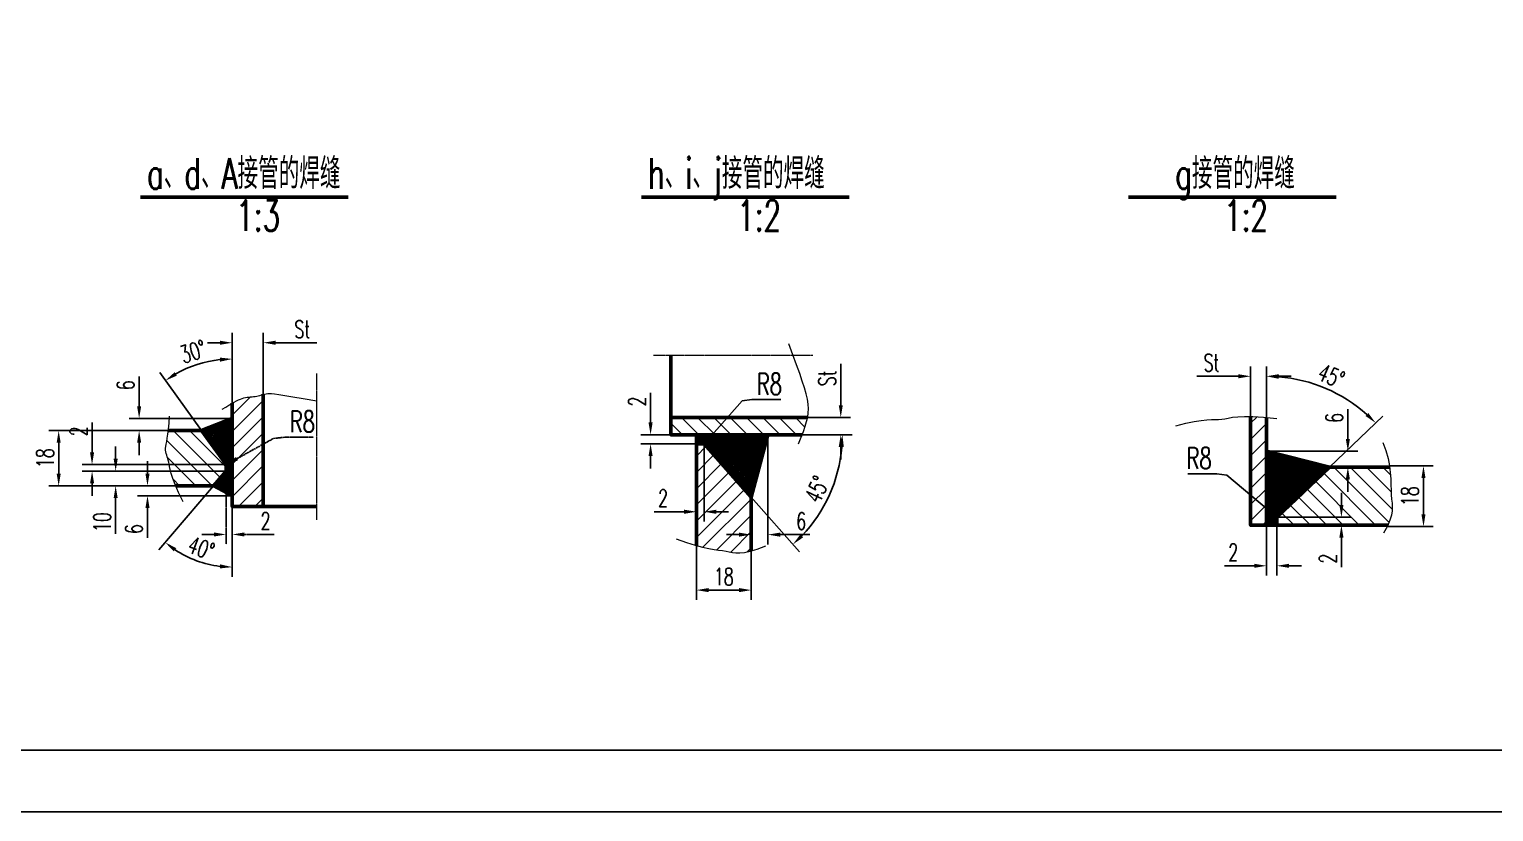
# Model space of a CAD drawing. Header units: millimetres. Extents: x 25714 to 46739, y -2 to 14848.
# Drawn here: x 28722 to 34681, y -2 to 3183 of the extents above; entities that cross this region are included whole.
import ezdxf

# ---------------------------------------------------------------- set-up
doc = ezdxf.new("R2010")
doc.units = ezdxf.units.MM
doc.header["$LTSCALE"] = 5
doc.linetypes.add('CENTER', pattern=[2, 1.25, -0.25, 0.25, -0.25])
doc.layers.add('border', color=7, linetype='Continuous')
for name, color, linetype, lineweight in [('中心线', 4, 'CENTER', 18), ('实线', 7, 'Continuous', 53), ('文字', 3, 'Continuous', 30), ('细线', 1, 'Continuous', 18)]:
    doc.layers.add(name, color=color, linetype=linetype, lineweight=lineweight)
doc.styles.get("Standard").update_dxf_attribs({"font": 'txt.shx', "width": 0.67, "bigfont": 'hztxt.shx'})
doc.dimstyles.get("Standard").update_dxf_attribs({"dimtxt": 0.18, "dimasz": 0.18, "dimexe": 0.18, "dimexo": 0.0625, "dimgap": 0.09, "dimtad": 0, "dimtih": 1, "dimtoh": 1, "dimdec": 4, "dimzin": 0, "dimdsep": 46, "dimtxsty": 'Standard', "dimcen": 0.09, "dimadec": 0, "dimazin": 0, "dimtfac": 1, "dimtdec": 4, "dimtofl": 0, "dimtmove": 0, "dimatfit": 3, "dimfxl": 0, "dimtolj": 1, "dimtzin": 0, "dimarcsym": 0})
pattern_1 = [(135, (25816.55, -15245.38), (-33.14563, -33.14563), [])]
pattern_2 = [(45, (25816.55, -15245.38), (-33.14563, 33.14563), [])]
pattern_3 = [(45, (25816.5523, -15245.3785), (-3.314563, 3.314563), []), (135, (25816.5523, -15245.3785), (-3.314563, -3.314563), [])]

# ---------------------------------------------------------------- blocks, each defined once
blk = doc.blocks.new('*D84')
at = {"layer": 'DEFPOINTS', "color": 0}
for p in [(34256.9, 1405.9), (34395.2, 1405.9), (34250.9, 1157.9)]:
    blk.add_point(p, dxfattribs=at)
at = {"layer": '实线', "color": 1, "lineweight": -2}
for p, q in [((34256.9, 1405.9), (34435.2, 1405.9)), ((34395.2, 1207.9), (34395.2, 1355.9)), ((34250.9, 1157.9), (34435.2, 1157.9))]:
    blk.add_line(p, q, dxfattribs=at)
at = {"layer": '实线', "color": 1}
for points in [[(34386.9, 1355.9), (34403.5, 1355.9), (34395.2, 1405.9)], [(34386.9, 1207.9), (34403.5, 1207.9), (34395.2, 1157.9)]]:
    blk.add_solid(points, dxfattribs=at)
at = {"layer": '实线', "color": 3, "insert": (34340.2, 1281.9), "char_height": 70, "attachment_point": 5, "rotation": 90}
blk.add_mtext('\\A1;18', dxfattribs=at)
blk = doc.blocks.new('*D85')
at = {"layer": 'DEFPOINTS', "color": 0}
for p in [(33756.5, 1163.7), (33798.6, 1163.7), (33756.5, 998.5)]:
    blk.add_point(p, dxfattribs=at)
at = {"layer": '实线', "color": 1, "lineweight": -2}
for p, q in [((33756.5, 1163.7), (33756.5, 958.5)), ((33798.6, 1163.7), (33798.6, 958.5)), ((33706.5, 998.5), (33585.2, 998.5)), ((33848.6, 998.5), (33898.6, 998.5))]:
    blk.add_line(p, q, dxfattribs=at)
at = {"layer": '实线', "color": 1}
for points in [[(33706.5, 1006.8), (33706.5, 990.2), (33756.5, 998.5)], [(33848.6, 1006.8), (33848.6, 990.2), (33798.6, 998.5)]]:
    blk.add_solid(points, dxfattribs=at)
at = {"layer": '实线', "color": 3, "insert": (33620.9, 1053.5), "char_height": 70, "attachment_point": 5}
blk.add_mtext('\\A1;2', dxfattribs=at)
blk = doc.blocks.new('*D86')
at = {"layer": 'DEFPOINTS', "color": 0}
for p in [(33798.6, 1196.1), (33798.6, 1163.7), (34061.2, 1163.7)]:
    blk.add_point(p, dxfattribs=at)
at = {"layer": '实线', "color": 1, "lineweight": -2}
for p, q in [((34061.2, 1246.1), (34061.2, 1296.1)), ((33798.6, 1196.1), (34101.2, 1196.1)), ((33798.6, 1163.7), (34101.2, 1163.7)), ((34061.2, 1113.7), (34061.2, 992.5))]:
    blk.add_line(p, q, dxfattribs=at)
at = {"layer": '实线', "color": 1}
for points in [[(34052.9, 1246.1), (34069.6, 1246.1), (34061.2, 1196.1)], [(34052.9, 1113.7), (34069.6, 1113.7), (34061.2, 1163.7)]]:
    blk.add_solid(points, dxfattribs=at)
at = {"layer": '实线', "color": 3, "insert": (34006.2, 1028.1), "char_height": 70, "attachment_point": 5, "rotation": 90}
blk.add_mtext('\\A1;2', dxfattribs=at)
blk = doc.blocks.new('*D87')
at = {"layer": 'DEFPOINTS', "color": 0}
for p in [(33756.5, 1465), (34087.5, 1465), (34045, 1400.2)]:
    blk.add_point(p, dxfattribs=at)
at = {"layer": '实线', "color": 1, "lineweight": -2}
for p, q in [((34087.5, 1515), (34087.5, 1636.3)), ((33756.5, 1465), (34127.5, 1465)), ((34045, 1400.2), (34127.5, 1400.2)), ((34087.5, 1350.2), (34087.5, 1300.2))]:
    blk.add_line(p, q, dxfattribs=at)
at = {"layer": '实线', "color": 1}
for points in [[(34079.2, 1515), (34095.8, 1515), (34087.5, 1465)], [(34079.2, 1350.2), (34095.8, 1350.2), (34087.5, 1400.2)]]:
    blk.add_solid(points, dxfattribs=at)
at = {"layer": '实线', "color": 3, "insert": (34032.5, 1600.6), "char_height": 70, "attachment_point": 5, "rotation": 90}
blk.add_mtext('\\A1;6', dxfattribs=at)
blk = doc.blocks.new('*D88')
at = {"layer": 'DEFPOINTS', "color": 0}
for p in [(33691.6, 1770.1), (33691.6, 1602.2), (33756.5, 1602.2)]:
    blk.add_point(p, dxfattribs=at)
at = {"layer": '实线', "color": 1, "lineweight": -2}
for p, q in [((33691.6, 1602.2), (33691.6, 1810.1)), ((33756.5, 1602.2), (33756.5, 1810.1)), ((33641.6, 1770.1), (33473.5, 1770.1)), ((33806.5, 1770.1), (33856.5, 1770.1))]:
    blk.add_line(p, q, dxfattribs=at)
at = {"layer": '实线', "color": 1}
for points in [[(33641.6, 1778.4), (33641.6, 1761.7), (33691.6, 1770.1)], [(33806.5, 1778.4), (33806.5, 1761.7), (33756.5, 1770.1)]]:
    blk.add_solid(points, dxfattribs=at)
at = {"layer": '实线', "color": 3, "insert": (33532.6, 1825.1), "char_height": 70, "attachment_point": 5}
blk.add_mtext('\\A1;St', dxfattribs=at)
blk = doc.blocks.new('*D89')
at = {"layer": 'DEFPOINTS', "color": 0}
for p in [(34071.9, 1682.9), (33756.5, 1602.2), (34012.6, 1400.2), (33798.6, 1196.1), (33756.5, 1163.7)]:
    blk.add_point(p, dxfattribs=at)
at = {"layer": '实线', "color": 1, "lineweight": -2}
for p, q in [((33756.5, 1602.2), (33756.5, 1810.1)), ((34012.6, 1400.2), (34229.9, 1607.4))]:
    blk.add_line(p, q, dxfattribs=at)
blk.add_arc((33756.5, 1155.9), 614.1, 48.3099, 85.33404, dxfattribs=at)
at = {"layer": '实线', "color": 1}
for points in [[(33806.1, 1759.7), (33806.8, 1776.4), (33756.5, 1770.1)], [(34170.7, 1620.5), (34159.2, 1608.5), (34200.9, 1579.8)]]:
    blk.add_solid(points, dxfattribs=at)
at = {"layer": '实线', "color": 3, "insert": (34019.9, 1771.1), "char_height": 70, "attachment_point": 5, "rotation": 336.82197}
blk.add_mtext('\\A1;45%%D', dxfattribs=at)
blk = doc.blocks.new('*D90')
at = {"layer": 'DEFPOINTS', "color": 0}
for p in [(31727.3, 1531.9), (31659.5, 1277.8), (31727.3, 1125.4)]:
    blk.add_point(p, dxfattribs=at)
at = {"layer": '细线', "color": 1, "lineweight": -2}
for p, q in [((31727.3, 1531.9), (31727.3, 1085.4)), ((31659.5, 1277.8), (31659.5, 1085.4)), ((31609.5, 1125.4), (31559.5, 1125.4)), ((31777.3, 1125.4), (31898.6, 1125.4))]:
    blk.add_line(p, q, dxfattribs=at)
at = {"layer": '细线', "color": 1}
for points in [[(31609.5, 1133.8), (31609.5, 1117.1), (31659.5, 1125.4)], [(31777.3, 1133.8), (31777.3, 1117.1), (31727.3, 1125.4)]]:
    blk.add_solid(points, dxfattribs=at)
at = {"layer": '细线', "color": 3, "insert": (31862.9, 1180.4), "char_height": 70, "attachment_point": 5}
blk.add_mtext('\\A1;6', dxfattribs=at)
blk = doc.blocks.new('*D91')
at = {"layer": 'DEFPOINTS', "color": 0}
for p in [(31436.3, 1081.1), (31659.5, 1059.3), (31659.5, 899.6)]:
    blk.add_point(p, dxfattribs=at)
at = {"layer": '细线', "color": 1, "lineweight": -2}
for p, q in [((31436.3, 1081.1), (31436.3, 859.6)), ((31659.5, 1059.3), (31659.5, 859.6)), ((31486.3, 899.6), (31609.5, 899.6))]:
    blk.add_line(p, q, dxfattribs=at)
at = {"layer": '细线', "color": 1}
for points in [[(31486.3, 908), (31486.3, 891.3), (31436.3, 899.6)], [(31609.5, 908), (31609.5, 891.3), (31659.5, 899.6)]]:
    blk.add_solid(points, dxfattribs=at)
at = {"layer": '细线', "color": 3, "insert": (31547.9, 954.6), "char_height": 70, "attachment_point": 5}
blk.add_mtext('\\A1;18', dxfattribs=at)
blk = doc.blocks.new('*D92')
at = {"layer": 'DEFPOINTS', "color": 0}
for p in [(31467.4, 1495.2), (31436.3, 1218.6), (31436.3, 1218.6)]:
    blk.add_point(p, dxfattribs=at)
at = {"layer": '细线', "color": 1, "lineweight": -2}
for p, q in [((31467.4, 1495.2), (31467.4, 1178.6)), ((31436.3, 1218.6), (31436.3, 1258.6)), ((31386.3, 1218.6), (31265.1, 1218.6)), ((31517.4, 1218.6), (31567.4, 1218.6))]:
    blk.add_line(p, q, dxfattribs=at)
at = {"layer": '细线', "color": 1}
for points in [[(31386.3, 1226.9), (31386.3, 1210.2), (31436.3, 1218.6)], [(31517.4, 1226.9), (31517.4, 1210.2), (31467.4, 1218.6)]]:
    blk.add_solid(points, dxfattribs=at)
at = {"layer": '细线', "color": 3, "insert": (31300.7, 1273.6), "char_height": 70, "attachment_point": 5}
blk.add_mtext('\\A1;2', dxfattribs=at)
blk = doc.blocks.new('*D93')
at = {"layer": 'DEFPOINTS', "color": 0}
for p in [(31249.9, 1531.9), (31331.8, 1531.9), (31436.3, 1495.2)]:
    blk.add_point(p, dxfattribs=at)
at = {"layer": '细线', "color": 1, "lineweight": -2}
for p, q in [((31249.9, 1581.9), (31249.9, 1703.1)), ((31331.8, 1531.9), (31209.9, 1531.9)), ((31436.3, 1495.2), (31209.9, 1495.2)), ((31249.9, 1445.2), (31249.9, 1395.2))]:
    blk.add_line(p, q, dxfattribs=at)
at = {"layer": '细线', "color": 1}
for points in [[(31241.6, 1581.9), (31258.2, 1581.9), (31249.9, 1531.9)], [(31241.6, 1445.2), (31258.2, 1445.2), (31249.9, 1495.2)]]:
    blk.add_solid(points, dxfattribs=at)
at = {"layer": '细线', "color": 3, "insert": (31194.9, 1667.5), "char_height": 70, "attachment_point": 5, "rotation": 90}
blk.add_mtext('\\A1;2', dxfattribs=at)
blk = doc.blocks.new('*D94')
at = {"layer": 'DEFPOINTS', "color": 0}
for p in [(31823.3, 1602.4), (32023.9, 1602.4), (31823.3, 1531.9)]:
    blk.add_point(p, dxfattribs=at)
at = {"layer": '细线', "color": 1, "lineweight": -2}
for p, q in [((32023.9, 1652.4), (32023.9, 1820.6)), ((31823.3, 1602.4), (32063.9, 1602.4)), ((31823.3, 1531.9), (32063.9, 1531.9)), ((32023.9, 1481.9), (32023.9, 1431.9))]:
    blk.add_line(p, q, dxfattribs=at)
at = {"layer": '细线', "color": 1}
for points in [[(32015.6, 1652.4), (32032.2, 1652.4), (32023.9, 1602.4)], [(32015.6, 1481.9), (32032.2, 1481.9), (32023.9, 1531.9)]]:
    blk.add_solid(points, dxfattribs=at)
at = {"layer": '细线', "color": 3, "insert": (31968.9, 1761.5), "char_height": 70, "attachment_point": 5, "rotation": 90}
blk.add_mtext('\\A1;St', dxfattribs=at)
blk = doc.blocks.new('*D95')
at = {"layer": 'DEFPOINTS', "color": 0}
for p in [(31331.8, 1531.9), (31467.4, 1495.2), (31866.3, 1531.9), (31659.5, 1277.8), (31937.9, 1213.3)]:
    blk.add_point(p, dxfattribs=at)
at = {"layer": '细线', "color": 1, "lineweight": -2}
for p, q in [((31866.3, 1531.9), (32070.3, 1531.9)), ((31659.5, 1277.8), (31855.7, 1055.9))]:
    blk.add_line(p, q, dxfattribs=at)
blk.add_arc((31435, 1531.9), 595.3, 316.28578, 355.18618, dxfattribs=at)
at = {"layer": '细线', "color": 1}
for points in [[(32019.8, 1482.3), (32036.5, 1481.6), (32030.3, 1531.9)], [(31871, 1114.5), (31859.5, 1126.5), (31829.2, 1085.8)]]:
    blk.add_solid(points, dxfattribs=at)
at = {"layer": '细线', "color": 3, "insert": (31927.5, 1309.8), "char_height": 70, "attachment_point": 5, "rotation": 65.73598}
blk.add_mtext('\\A1;45%%D', dxfattribs=at)
blk = doc.blocks.new('*D96')
at = {"layer": 'DEFPOINTS', "color": 0}
for p in [(29673.9, 1906.6), (29673.9, 1654.9), (29547.4, 1598)]:
    blk.add_point(p, dxfattribs=at)
at = {"layer": '实线', "color": 1, "lineweight": -2}
for p, q in [((29547.4, 1598), (29547.4, 1946.6)), ((29673.9, 1654.9), (29673.9, 1946.6)), ((29497.4, 1906.6), (29447.4, 1906.6)), ((29723.9, 1906.6), (29892.1, 1906.6))]:
    blk.add_line(p, q, dxfattribs=at)
at = {"layer": '实线', "color": 1}
for points in [[(29497.4, 1914.9), (29497.4, 1898.2), (29547.4, 1906.6)], [(29723.9, 1914.9), (29723.9, 1898.2), (29673.9, 1906.6)]]:
    blk.add_solid(points, dxfattribs=at)
at = {"layer": '实线', "color": 3, "insert": (29833, 1961.6), "char_height": 70, "attachment_point": 5}
blk.add_mtext('\\A1;St', dxfattribs=at)
blk = doc.blocks.new('*D97')
at = {"layer": 'DEFPOINTS', "color": 0}
for p in [(29522.7, 1384), (29547.4, 1239.6), (29547.4, 1126.2)]:
    blk.add_point(p, dxfattribs=at)
at = {"layer": '中心线', "color": 1, "lineweight": -2}
for p, q in [((29522.7, 1384), (29522.7, 1086.2)), ((29547.4, 1239.6), (29547.4, 1086.2)), ((29472.7, 1126.2), (29422.7, 1126.2)), ((29597.4, 1126.2), (29718.7, 1126.2))]:
    blk.add_line(p, q, dxfattribs=at)
at = {"layer": '中心线', "color": 1}
for points in [[(29472.7, 1134.5), (29472.7, 1117.8), (29522.7, 1126.2)], [(29597.4, 1134.5), (29597.4, 1117.8), (29547.4, 1126.2)]]:
    blk.add_solid(points, dxfattribs=at)
at = {"layer": '中心线', "color": 3, "insert": (29683.1, 1181.2), "char_height": 70, "attachment_point": 5}
blk.add_mtext('\\A1;2', dxfattribs=at)
blk = doc.blocks.new('*D98')
at = {"layer": 'DEFPOINTS', "color": 0}
for p in [(29168.6, 1598), (29547.4, 1598), (29422.5, 1549.2)]:
    blk.add_point(p, dxfattribs=at)
at = {"layer": '实线', "color": 1, "lineweight": -2}
for p, q in [((29168.6, 1648), (29168.6, 1769.2)), ((29547.4, 1598), (29128.6, 1598)), ((29422.5, 1549.2), (29128.6, 1549.2)), ((29168.6, 1499.2), (29168.6, 1449.2))]:
    blk.add_line(p, q, dxfattribs=at)
at = {"layer": '实线', "color": 1}
for points in [[(29160.3, 1648), (29177, 1648), (29168.6, 1598)], [(29160.3, 1499.2), (29177, 1499.2), (29168.6, 1549.2)]]:
    blk.add_solid(points, dxfattribs=at)
at = {"layer": '实线', "color": 3, "insert": (29113.6, 1733.6), "char_height": 70, "attachment_point": 5, "rotation": 90}
blk.add_mtext('\\A1;6', dxfattribs=at)
blk = doc.blocks.new('*D99')
at = {"layer": 'DEFPOINTS', "color": 0}
for p in [(29471.4, 1323.9), (29202.6, 1283.9), (29547.4, 1283.9)]:
    blk.add_point(p, dxfattribs=at)
at = {"layer": '实线', "color": 1, "lineweight": -2}
for p, q in [((29202.6, 1373.9), (29202.6, 1423.9)), ((29471.4, 1323.9), (29162.6, 1323.9)), ((29547.4, 1283.9), (29162.6, 1283.9)), ((29202.6, 1233.9), (29202.6, 1112.6))]:
    blk.add_line(p, q, dxfattribs=at)
at = {"layer": '实线', "color": 1}
for points in [[(29194.3, 1373.9), (29211, 1373.9), (29202.6, 1323.9)], [(29194.3, 1233.9), (29211, 1233.9), (29202.6, 1283.9)]]:
    blk.add_solid(points, dxfattribs=at)
at = {"layer": '实线', "color": 3, "insert": (29147.6, 1148.2), "char_height": 70, "attachment_point": 5, "rotation": 90}
blk.add_mtext('\\A1;6', dxfattribs=at)
blk = doc.blocks.new('*D100')
at = {"layer": 'DEFPOINTS', "color": 0}
for p in [(29085.2, 1384), (29073.1, 1323.9), (29073.1, 1323.9)]:
    blk.add_point(p, dxfattribs=at)
at = {"layer": '实线', "color": 1, "lineweight": -2}
for p, q in [((29073.1, 1434), (29073.1, 1484)), ((29085.2, 1384), (29033.1, 1384)), ((29073.1, 1323.9), (29033.1, 1323.9)), ((29073.1, 1273.9), (29073.1, 1129.2))]:
    blk.add_line(p, q, dxfattribs=at)
at = {"layer": '实线', "color": 1}
for points in [[(29064.8, 1434), (29081.5, 1434), (29073.1, 1384)], [(29064.8, 1273.9), (29081.5, 1273.9), (29073.1, 1323.9)]]:
    blk.add_solid(points, dxfattribs=at)
at = {"layer": '实线', "color": 3, "insert": (29018.1, 1176.5), "char_height": 70, "attachment_point": 5, "rotation": 90}
blk.add_mtext('\\A1;10', dxfattribs=at)
blk = doc.blocks.new('*D101')
at = {"layer": 'DEFPOINTS', "color": 0}
for p in [(28977.1, 1410.3), (29522.7, 1410.3), (29522.7, 1384)]:
    blk.add_point(p, dxfattribs=at)
at = {"layer": '实线', "color": 1, "lineweight": -2}
for p, q in [((28977.1, 1460.3), (28977.1, 1581.5)), ((29522.7, 1410.3), (28937.1, 1410.3)), ((29522.7, 1384), (28937.1, 1384)), ((28977.1, 1334), (28977.1, 1284))]:
    blk.add_line(p, q, dxfattribs=at)
at = {"layer": '实线', "color": 1}
for points in [[(28968.8, 1460.3), (28985.4, 1460.3), (28977.1, 1410.3)], [(28968.8, 1334), (28985.4, 1334), (28977.1, 1384)]]:
    blk.add_solid(points, dxfattribs=at)
at = {"layer": '实线', "color": 3, "insert": (28922.1, 1545.9), "char_height": 70, "attachment_point": 5, "rotation": 90}
blk.add_mtext('\\A1;2', dxfattribs=at)
blk = doc.blocks.new('*D102')
at = {"layer": 'DEFPOINTS', "color": 0}
for p in [(29355.1, 1549.2), (28841.2, 1323.9), (29355.1, 1323.9)]:
    blk.add_point(p, dxfattribs=at)
at = {"layer": '实线', "color": 1, "lineweight": -2}
for p, q in [((29355.1, 1549.2), (28801.2, 1549.2)), ((28841.2, 1499.2), (28841.2, 1373.9)), ((29355.1, 1323.9), (28801.2, 1323.9))]:
    blk.add_line(p, q, dxfattribs=at)
at = {"layer": '实线', "color": 1}
for points in [[(28832.9, 1499.2), (28849.5, 1499.2), (28841.2, 1549.2)], [(28832.9, 1373.9), (28849.5, 1373.9), (28841.2, 1323.9)]]:
    blk.add_solid(points, dxfattribs=at)
at = {"layer": '实线', "color": 3, "insert": (28786.2, 1436.5), "char_height": 70, "attachment_point": 5, "rotation": 90}
blk.add_mtext('\\A1;18', dxfattribs=at)
blk = doc.blocks.new('*D103')
at = {"layer": 'DEFPOINTS', "color": 0}
for p in [(29451.4, 1830.4), (29547.4, 1660.2), (29422.5, 1549.2), (29522.7, 1410.3), (29547.4, 1239.6)]:
    blk.add_point(p, dxfattribs=at)
at = {"layer": '实线', "color": 1, "lineweight": -2}
for p, q in [((29547.4, 1660.2), (29547.4, 1880.4)), ((29422.5, 1549.2), (29252.3, 1785.1))]:
    blk.add_line(p, q, dxfattribs=at)
blk.add_arc((29547.4, 1376), 464.4, 96.17128, 119.63243, dxfattribs=at)
at = {"layer": '实线', "color": 1}
for points in [[(29497.1, 1846.1), (29498, 1829.4), (29547.4, 1840.4)], [(29322.3, 1772.7), (29313.3, 1786.7), (29275.7, 1752.7)]]:
    blk.add_solid(points, dxfattribs=at)
at = {"layer": '实线', "color": 3, "insert": (29387.8, 1870.3), "char_height": 70, "attachment_point": 5, "rotation": 17.90186}
blk.add_mtext('\\A1;30%%D', dxfattribs=at)
blk = doc.blocks.new('*D104')
at = {"layer": 'DEFPOINTS', "color": 0}
for p in [(29547.4, 1660.2), (29522.7, 1384), (29471.4, 1323.9), (29547.4, 1239.6), (29356.8, 1039)]:
    blk.add_point(p, dxfattribs=at)
at = {"layer": '实线', "color": 1, "lineweight": -2}
for p, q in [((29471.4, 1323.9), (29248.8, 1063.5)), ((29547.4, 1239.6), (29547.4, 953.2))]:
    blk.add_line(p, q, dxfattribs=at)
blk.add_arc((29547.4, 1412.9), 419.6, 236.30429, 263.1693, dxfattribs=at)
at = {"layer": '实线', "color": 1}
for points in [[(29309.6, 1057.1), (29319.6, 1070.4), (29274.7, 1093.9)], [(29498, 1004.5), (29497, 987.9), (29547.4, 993.2)]]:
    blk.add_solid(points, dxfattribs=at)
at = {"layer": '实线', "color": 3, "insert": (29421.1, 1070.8), "char_height": 70, "attachment_point": 5, "rotation": 339.7368}
blk.add_mtext('\\A1;40%%D', dxfattribs=at)

msp = doc.modelspace()

# ---------------------------------------------------------------- hatches: boundary and pattern name
at = {"layer": '细线'}
h = msp.add_hatch(dxfattribs=at)
h.set_pattern_fill('ANSI31', color=256, scale=375, style=0)
h.set_pattern_definition(pattern_2)
h.paths.add_polyline_path([(29673.93346, 1696.11141), (29672.67624, 1695.82298), (29666.21461, 1694.17699), (29659.78995, 1692.47823), (29653.39926, 1690.82839), (29647.03956, 1689.32915), (29640.70785, 1688.08219), (29634.3962, 1687.15111), (29628.07685, 1686.44725), (29621.71711, 1685.84385), (29615.28427, 1685.21416), (29608.74564, 1684.43142), (29602.06852, 1683.36889), (29595.2202, 1681.89982), (29588.168, 1679.89744), (29580.85175, 1677.2468), (29573.1015, 1673.88005), (29564.71983, 1669.74114), (29555.50932, 1664.77402), (29547.43078, 1660.15628), (29547.43078, 1239.58617), (29673.93346, 1239.58617)])
h = msp.add_hatch(dxfattribs=at)
h.set_pattern_fill('ANSI37', color=256, scale=37.5, style=0)
h.set_pattern_definition(pattern_3)
h.paths.add_polyline_path([(29547.43078, 1597.96046), (29422.51742, 1549.15619), (29522.71224, 1410.25163), (29522.71224, 1383.97241), (29471.36243, 1323.90558), (29547.43078, 1283.86098)])
h = msp.add_hatch(dxfattribs=at)
h.set_pattern_fill('ANSI31', color=256, scale=375, angle=90, style=0)
h.set_pattern_definition(pattern_1)
h.paths.add_polyline_path([(31885.07886, 1585.39875), (31889.03063, 1602.4337), (31331.81452, 1602.4337), (31331.81452, 1531.87122), (31866.34449, 1531.87122), (31871.65368, 1545.40119), (31879.21168, 1566.33672)])
h = msp.add_hatch(dxfattribs=at)
h.set_pattern_fill('ANSI31', color=256, scale=375, style=0)
h.set_pattern_definition(pattern_2)
h.paths.add_polyline_path([(33756.4873, 1602.21612), (33744.73942, 1603.44596), (33701.20658, 1606.19347), (33691.64484, 1606.31783), (33691.64484, 1163.72057), (33756.4873, 1163.72057)])
h = msp.add_hatch(dxfattribs=at)
h.set_pattern_fill('ANSI31', color=256, scale=375, angle=90, style=0)
h.set_pattern_definition(pattern_1)
h.paths.add_polyline_path([(29422.51742, 1549.15619), (29287.65447, 1549.15619), (29285.81365, 1534.46273), (29283.2362, 1518.14514), (29280.79574, 1504.86315), (29278.70264, 1493.98251), (29277.16727, 1484.86897), (29276.39999, 1476.88829), (29276.54451, 1469.48992), (29277.47793, 1462.45816), (29279.01065, 1455.66104), (29280.9531, 1448.96658), (29283.11571, 1442.24278), (29285.3089, 1435.35768), (29287.34308, 1428.17928), (29289.02869, 1420.5756), (29290.33269, 1412.2784), (29291.84828, 1402.47441), (29294.32522, 1390.21406), (29298.51325, 1374.54783), (29305.16212, 1354.52617), (29315.02157, 1329.19953), (29317.33818, 1323.90558), (29471.36243, 1323.90558), (29522.71224, 1383.97241), (29522.71224, 1410.25163)])
h = msp.add_hatch(dxfattribs=at)
h.set_pattern_fill('ANSI37', color=256, scale=37.5, style=0)
h.set_pattern_definition(pattern_3)
h.paths.add_polyline_path([(31659.49752, 1277.8461), (31727.29405, 1531.87122), (31436.33408, 1531.87122), (31436.33408, 1495.17868), (31467.40746, 1495.17868)])
h = msp.add_hatch(dxfattribs=at)
h.set_pattern_fill('ANSI31', color=256, scale=375, style=0)
h.set_pattern_definition(pattern_2)
h.paths.add_polyline_path([(31467.40746, 1495.17868), (31436.33408, 1495.17868), (31436.33408, 1081.10459), (31461.1854, 1074.47301), (31486.74012, 1068.89278), (31508.4217, 1065.13174), (31526.91704, 1062.55318), (31552.67272, 1059.28009), (31570.21536, 1055.7767), (31583.25961, 1053.18159), (31597.28042, 1051.36378), (31613.32883, 1051.07574), (31632.45589, 1053.06995), (31655.71264, 1058.09891), (31659.49752, 1059.2723), (31659.49752, 1277.8461)])
h = msp.add_hatch(dxfattribs=at)
h.set_pattern_fill('ANSI37', color=256, scale=37.5, style=0)
h.set_pattern_definition(pattern_3)
h.paths.add_polyline_path([(33756.4873, 1163.72057), (33798.63502, 1163.72057), (33798.63502, 1196.11485), (34012.61539, 1400.19874), (33756.4873, 1464.98731)])
h = msp.add_hatch(dxfattribs=at)
h.set_pattern_fill('ANSI31', color=256, scale=375, angle=90, style=0)
h.set_pattern_definition(pattern_1)
h.paths.add_polyline_path([(34250.01338, 1163.72057), (34258.86506, 1184.32129), (34265.05169, 1204.72588), (34267.93287, 1222.43517), (34268.38246, 1238.47412), (34267.27432, 1253.86773), (34263.44049, 1287.61254), (34262.66444, 1327.96962), (34261.94257, 1351.90469), (34260.23286, 1377.92767), (34257.54299, 1400.19874), (34012.61539, 1400.19874), (33798.63502, 1196.11485), (33798.63502, 1163.72057)])

# ---------------------------------------------------------------- linework, layer by layer
at = {"layer": 'border', "color": 1, "linetype": 'Continuous'}
msp.add_lwpolyline([(25714, -2.49996), (46739, -2.49996), (46739, 14847.50004), (25714, 14847.50004)], close=True, dxfattribs=at)
at = {"layer": 'border', "color": 7, "linetype": 'Continuous'}
msp.add_lwpolyline([(26339, 247.50004), (46489, 247.50004), (46489, 14597.50004), (26339, 14597.50004)], close=True, dxfattribs=at)
at = {"layer": '中心线'}
for p, q in [((31261.19323, 1856.45882), (31910.90944, 1856.45882)), ((29891.49108, 1185.39875), (29891.49108, 1781.09959))]:
    msp.add_line(p, q, dxfattribs=at)
at = {"layer": '实线'}
for p, q in [((29174.13567, 2498.76705), (30019.10567, 2498.76705)), ((31213.05008, 2498.76705), (32058.02007, 2498.76705)), ((33194.50882, 2498.76705), (34039.47881, 2498.76705)), ((31331.81452, 1602.4337), (31331.81452, 1856.45882)), ((29422.51742, 1549.15619), (29547.43078, 1597.96046)), ((29522.71224, 1410.25163), (29422.51742, 1549.15619)), ((31436.33408, 1495.17868), (31436.33408, 1531.87122)), ((31467.40746, 1495.17868), (31659.49752, 1277.8461)), ((31659.49752, 1277.8461), (31727.29405, 1531.87122)), ((34012.61539, 1400.19874), (33756.4873, 1464.98731)), ((29471.36243, 1323.90558), (29522.71224, 1383.97241)), ((33798.63502, 1196.11485), (34012.61539, 1400.19874)), ((29471.36243, 1323.90558), (29547.43078, 1283.86098)), ((29673.93346, 1239.58617), (29891.49108, 1239.58617)), ((33756.4873, 1163.72057), (33798.63502, 1163.72057))]:
    msp.add_line(p, q, dxfattribs=at)
for points in [[(29547.43078, 1660.15628), (29547.43078, 1239.58617), (29673.93346, 1239.58617), (29673.93346, 1696.61542)], [(31889.03063, 1602.4337), (31331.81452, 1602.4337), (31331.81452, 1531.87122), (31866.34449, 1531.87122)], [(33691.64484, 1606.31783), (33691.64484, 1163.72057), (33756.4873, 1163.72057), (33756.4873, 1602.21612)], [(29422.51742, 1549.15619), (29287.65447, 1549.15619)], [(31436.33408, 1081.10459), (31436.33408, 1495.17868), (31467.40746, 1495.17868)], [(29522.71224, 1383.97241), (29522.71224, 1410.25163)], [(34257.54299, 1400.19874), (34012.61539, 1400.19874)], [(29317.33818, 1323.90558), (29471.36243, 1323.90558)], [(31659.49752, 1277.8461), (31659.49752, 1059.2723)], [(33798.63502, 1196.11485), (33798.63502, 1163.72057), (34250.01338, 1163.72057)]]:
    msp.add_lwpolyline(points, dxfattribs=at)
at = {"layer": '细线'}
for points in [[(31851.58757, 1495.17868), (31862.43545, 1521.90943), (31871.65368, 1545.40119), (31879.21168, 1566.33672), (31885.07886, 1585.39875), (31889.22464, 1603.27004), (31891.61845, 1620.63334), (31892.2297, 1638.17139), (31891.02782, 1656.56694), (31887.98175, 1676.47367), (31883.05853, 1698.42898), (31876.22473, 1722.94121), (31867.4469, 1750.51867), (31856.69163, 1781.66972), (31843.92546, 1816.90267), (31829.11498, 1856.72587), (31812.22674, 1901.64763)], [(29506.43057, 1635.50224), (29520.9306, 1644.34279), (29533.81212, 1652.1309), (29545.27255, 1658.92262), (29555.50932, 1664.77402), (29564.71983, 1669.74114), (29573.1015, 1673.88005), (29580.85175, 1677.2468), (29588.168, 1679.89744), (29595.2202, 1681.89982), (29602.06852, 1683.36889), (29608.74564, 1684.43142), (29615.28427, 1685.21416), (29621.71711, 1685.84385), (29628.07685, 1686.44725), (29634.3962, 1687.15111), (29640.70785, 1688.08219), (29647.03956, 1689.32915), (29653.39926, 1690.82839), (29659.78995, 1692.47823), (29666.21461, 1694.17699), (29672.67624, 1695.82298), (29679.17781, 1697.31453), (29685.72233, 1698.54994), (29692.31279, 1699.42755), (29699.23428, 1699.82332), (29707.90036, 1699.52386), (29720.00671, 1698.29345), (29737.24901, 1695.89637), (29761.32292, 1692.09687), (29793.92412, 1686.65923), (29836.74828, 1679.34772), (29891.49108, 1669.92662)], [(29347.37124, 1258.83317), (29328.84136, 1297.61838), (29315.02157, 1329.19953), (29305.16212, 1354.52617), (29298.51325, 1374.54783), (29294.32522, 1390.21406), (29291.84828, 1402.47441), (29290.33269, 1412.2784), (29289.02869, 1420.5756), (29287.34308, 1428.17928), (29285.3089, 1435.35768), (29283.11571, 1442.24278), (29280.9531, 1448.96658), (29279.01065, 1455.66104), (29277.47793, 1462.45816), (29276.54451, 1469.48992), (29276.39999, 1476.88829), (29277.16727, 1484.86897), (29278.70264, 1493.98251), (29280.79574, 1504.86315), (29283.2362, 1518.14514), (29285.81365, 1534.46273), (29288.31771, 1554.45017), (29290.53802, 1578.74172), (29292.26421, 1607.97161)], [(33386.88488, 1568.64903), (33428.00826, 1578.932), (33462.07433, 1585.92176), (33490.08041, 1590.27315), (33513.02384, 1592.64103), (33531.90195, 1593.68024), (33547.71207, 1594.04562), (33561.45155, 1594.39202), (33574.1177, 1595.37429), (33586.79018, 1597.43848), (33600.87793, 1600.19547), (33617.87219, 1603.04737), (33639.26422, 1605.39627), (33666.54527, 1606.64428), (33701.20658, 1606.19347), (33744.73942, 1603.44596), (33798.63502, 1597.80384)], [(34229.83789, 1500.62099), (34242.33783, 1467.38522), (34251.11437, 1435.78182), (34256.85142, 1405.92467), (34260.23286, 1377.92767), (34261.94257, 1351.90469), (34262.66444, 1327.96962), (34263.08236, 1306.23635), (34263.88022, 1286.81877), (34265.48229, 1269.64095), (34267.27432, 1253.86773), (34268.38246, 1238.47412), (34267.93287, 1222.43517), (34265.05169, 1204.72588), (34258.86506, 1184.32129), (34248.49912, 1160.19641), (34233.08003, 1131.32629)], [(31354.41337, 1108.49602), (31395.70893, 1093.63791), (31431.07064, 1082.50915), (31461.1854, 1074.47301), (31486.74012, 1068.89278), (31508.4217, 1065.13174), (31526.91704, 1062.55318), (31542.91305, 1060.52037), (31557.09662, 1058.39661), (31570.21536, 1055.7767), (31583.25961, 1053.18159), (31597.28042, 1051.36378), (31613.32883, 1051.07574), (31632.45589, 1053.06995), (31655.71264, 1058.09891), (31684.15012, 1066.91509), (31718.81939, 1080.27098)]]:
    msp.add_lwpolyline(points, dxfattribs=at)

# ---------------------------------------------------------------- texts
at = {"layer": '中心线', "color": 3, "insert": (29781.11152, 1541.9569), "char_height": 87.5, "attachment_point": 7}
msp.add_mtext('\\A1;R8', dxfattribs=at)
at = {"layer": '实线', "color": 3, "insert": (33533.71765, 1392.80446), "char_height": 87.5, "attachment_point": 9}
msp.add_mtext('\\A1;R8', dxfattribs=at)
at = {"layer": '文字', "width": 0.67}
for s, p in [('a、d、A接管的焊缝', (29200.77183, 2532.8606)), ('h、i、j接管的焊缝', (31239.68624, 2532.8606)), ('g接管的焊缝', (33384.90196, 2532.8606)), ('1:3', (29562.91882, 2361.86324)), ('1:2', (31601.83322, 2361.86324)), ('1:2', (33583.29196, 2361.86324))]:
    msp.add_text(s, height=125, dxfattribs=at).set_placement(p)
at = {"layer": '细线', "color": 3, "insert": (31681.67263, 1695.17373), "char_height": 87.5, "attachment_point": 7}
msp.add_mtext('\\A1;R8', dxfattribs=at)

# ---------------------------------------------------------------- dimensions: what is measured, and where the dimension line sits
at = {"layer": '中心线'}
dim = msp.add_linear_dim(base=(29547.43078, 1126.17047), p1=(29522.71224, 1383.97241), p2=(29547.43078, 1239.58617), text='2', dimstyle='Standard', override={"dimscale": 20, "dimtxt": 3.5, "dimasz": 2.5, "dimexe": 2, "dimexo": 0, "dimgap": 1, "dimtad": 1, "dimtih": 0, "dimtoh": 0, "dimzin": 8, "dimclrd": 1, "dimclre": 1, "dimclrt": 3, "dimaunit": 1, "dimadec": 3, "dimatfit": 0, "dimtvp": 0.718659}, dxfattribs=at)
dim.commit()
dim.dimension.update_dxf_attribs({"geometry": '*D97', "text_midpoint": (29683.06411, 1181.17047)})
at = {"layer": '实线'}
for base, p1, p2, text, picture, middle in [((29673.93346, 1906.57381), (29547.43078, 1597.96046), (29673.93346, 1654.85911), 'St', '*D96', (29833.01679, 1961.57381)), ((33691.64484, 1770.06261), (33756.4873, 1602.21612), (33691.64484, 1602.21612), 'St', '*D88', (33532.56151, 1825.06261)), ((33756.4873, 998.50976), (33798.63502, 1163.72057), (33756.4873, 1163.72057), '2', '*D85', (33620.85397, 1053.50976))]:
    dim = msp.add_linear_dim(base=base, p1=p1, p2=p2, text=text, dimstyle='Standard', override={"dimscale": 20, "dimtxt": 3.5, "dimasz": 2.5, "dimexe": 2, "dimexo": 0, "dimgap": 1, "dimtad": 1, "dimtih": 0, "dimtoh": 0, "dimzin": 8, "dimclrd": 1, "dimclre": 1, "dimclrt": 3, "dimaunit": 1, "dimadec": 3, "dimatfit": 0, "dimtvp": 0.718659}, dxfattribs=at)
    dim.commit()
    dim.dimension.update_dxf_attribs({"geometry": picture, "text_midpoint": middle})
for base, line1, line2, text, picture, middle in [((29451.38767, 1830.38141), ((29547.43078, 1660.15628), (29547.43078, 1239.58617)), ((29522.71224, 1410.25163), (29422.51742, 1549.15619)), '30%%D', '*D103', (29387.76227, 1870.27166)), ((34071.91385, 1682.87148), ((33798.63502, 1196.11485), (34012.61539, 1400.19874)), ((33756.4873, 1163.72057), (33756.4873, 1602.21612)), '45%%D', '*D89', (34019.85617, 1771.05337)), ((29356.79981, 1039.03675), ((29547.43078, 1660.15628), (29547.43078, 1239.58617)), ((29471.36243, 1323.90558), (29522.71224, 1383.97241)), '40%%D', '*D104', (29421.14114, 1070.80682))]:
    dim = msp.add_angular_dim_2l(base=base, line1=line1, line2=line2, text=text, dimstyle='Standard', override={"dimscale": 20, "dimtxt": 3.5, "dimasz": 2.5, "dimexe": 2, "dimexo": 0, "dimgap": 1, "dimtad": 1, "dimtih": 0, "dimtoh": 0, "dimzin": 8, "dimclrd": 1, "dimclre": 1, "dimclrt": 3, "dimaunit": 1, "dimadec": 3, "dimatfit": 0, "dimtvp": 0.718659}, dxfattribs=at)
    dim.commit()
    dim.dimension.update_dxf_attribs({"geometry": picture, "text_midpoint": middle})
for base, p1, p2, text, picture, middle in [((29168.64066, 1597.96046), (29422.51742, 1549.15619), (29547.43078, 1597.96046), '6', '*D98', (29113.64066, 1733.59379)), ((34087.49749, 1464.98731), (34045.03668, 1400.19874), (33756.4873, 1464.98731), '6', '*D87', (34032.49749, 1600.62064)), ((28977.1162, 1410.25163), (29522.71224, 1383.97241), (29522.71224, 1410.25163), '2', '*D101', (28922.1162, 1545.88497)), ((28841.1956, 1323.90558), (29355.08595, 1549.15619), (29355.08595, 1323.90558), '18', '*D102', (28786.1956, 1436.53089)), ((29073.14077, 1323.90558), (29085.23487, 1383.97241), (29073.14077, 1323.90558), '10', '*D100', (29018.14077, 1176.54725)), ((29202.62081, 1283.86098), (29471.36243, 1323.90558), (29547.43078, 1283.86098), '6', '*D99', (29147.62081, 1148.22764)), ((34395.18638, 1405.92467), (34250.86807, 1157.94583), (34256.85142, 1405.92467), '18', '*D84', (34340.18638, 1281.93525)), ((34061.24726, 1163.72057), (33798.63502, 1196.11485), (33798.63502, 1163.72057), '2', '*D86', (34006.24726, 1028.08723))]:
    dim = msp.add_linear_dim(base=base, p1=p1, p2=p2, angle=90, text=text, dimstyle='Standard', override={"dimscale": 20, "dimtxt": 3.5, "dimasz": 2.5, "dimexe": 2, "dimexo": 0, "dimgap": 1, "dimtad": 1, "dimtih": 0, "dimtoh": 0, "dimzin": 8, "dimclrd": 1, "dimclre": 1, "dimclrt": 3, "dimaunit": 1, "dimadec": 3, "dimatfit": 0, "dimtvp": 0.718659}, dxfattribs=at)
    dim.commit()
    dim.dimension.update_dxf_attribs({"geometry": picture, "text_midpoint": middle})
at = {"layer": '细线'}
for base, p1, p2, text, picture, middle in [((32023.90354, 1602.4337), (31823.33895, 1531.87122), (31823.33895, 1602.4337), 'St', '*D94', (31968.90354, 1761.51704)), ((31249.89381, 1531.87122), (31436.33408, 1495.17868), (31331.81452, 1531.87122), '2', '*D93', (31194.89381, 1667.50455))]:
    dim = msp.add_linear_dim(base=base, p1=p1, p2=p2, angle=90, text=text, dimstyle='Standard', override={"dimscale": 20, "dimtxt": 3.5, "dimasz": 2.5, "dimexe": 2, "dimexo": 0, "dimgap": 1, "dimtad": 1, "dimtih": 0, "dimtoh": 0, "dimzin": 8, "dimclrd": 1, "dimclre": 1, "dimclrt": 3, "dimaunit": 1, "dimadec": 3, "dimatfit": 0, "dimtvp": 0.718659}, dxfattribs=at)
    dim.commit()
    dim.dimension.update_dxf_attribs({"geometry": picture, "text_midpoint": middle})
for base, p1, p2, text, picture, middle in [((31436.33408, 1218.57357), (31467.40746, 1495.17868), (31436.33408, 1218.57357), '2', '*D92', (31300.70075, 1273.57357)), ((31727.29405, 1125.43102), (31659.49752, 1277.8461), (31727.29405, 1531.87122), '6', '*D90', (31862.92739, 1180.43102)), ((31659.49752, 899.63094), (31436.33408, 1081.10459), (31659.49752, 1059.2723), '18', '*D91', (31547.9158, 954.63094))]:
    dim = msp.add_linear_dim(base=base, p1=p1, p2=p2, text=text, dimstyle='Standard', override={"dimscale": 20, "dimtxt": 3.5, "dimasz": 2.5, "dimexe": 2, "dimexo": 0, "dimgap": 1, "dimtad": 1, "dimtih": 0, "dimtoh": 0, "dimzin": 8, "dimclrd": 1, "dimclre": 1, "dimclrt": 3, "dimaunit": 1, "dimadec": 3, "dimatfit": 0, "dimtvp": 0.718659}, dxfattribs=at)
    dim.commit()
    dim.dimension.update_dxf_attribs({"geometry": picture, "text_midpoint": middle})
dim = msp.add_angular_dim_2l(base=(31937.86557, 1213.31849), line1=((31331.81452, 1531.87122), (31866.34449, 1531.87122)), line2=((31467.40746, 1495.17868), (31659.49752, 1277.8461)), text='45%%D', dimstyle='Standard', override={"dimscale": 20, "dimtxt": 3.5, "dimasz": 2.5, "dimexe": 2, "dimexo": 0, "dimgap": 1, "dimtad": 1, "dimtih": 0, "dimtoh": 0, "dimzin": 8, "dimclrd": 1, "dimclre": 1, "dimclrt": 3, "dimaunit": 1, "dimadec": 3, "dimatfit": 0, "dimtvp": 0.718659}, dxfattribs=at)
dim.commit()
dim.dimension.update_dxf_attribs({"geometry": '*D95', "text_midpoint": (31927.54047, 1309.84236)})

# ---------------------------------------------------------------- leaders
at = {"layer": '中心线', "annotation_type": 0, "has_hookline": 1, "hookline_direction": 0, "text_width": 97.70833}
msp.add_leader([(29522.71224, 1410.25163), (29715.55184, 1516.9569), (29761.11152, 1521.9569)], dimstyle='Standard', override={"dimscale": 20, "dimtxt": 3.5, "dimasz": 2.5, "dimexe": 2, "dimexo": 0, "dimgap": 1, "dimtad": 1, "dimtih": 0, "dimtoh": 0, "dimzin": 8, "dimclrd": 1, "dimclre": 1, "dimclrt": 3, "dimaunit": 1, "dimadec": 3, "dimatfit": 0, "dimtvp": 0.718659}, dxfattribs=at)
at = {"layer": '实线', "annotation_type": 0, "has_hookline": 1, "hookline_direction": 1, "text_width": 97.70833}
msp.add_leader([(33798.63502, 1196.11485), (33594.38096, 1367.80446), (33553.71765, 1372.80446)], dimstyle='Standard', override={"dimscale": 20, "dimtxt": 3.5, "dimasz": 2.5, "dimexe": 2, "dimexo": 0, "dimgap": 1, "dimtad": 1, "dimtih": 0, "dimtoh": 0, "dimzin": 8, "dimclrd": 1, "dimclre": 1, "dimclrt": 3, "dimaunit": 1, "dimadec": 3, "dimatfit": 0, "dimtvp": 0.718659}, dxfattribs=at)
at = {"layer": '细线', "annotation_type": 0, "has_hookline": 1, "hookline_direction": 0, "text_width": 97.70833}
msp.add_leader([(31467.40746, 1495.17868), (31622.77436, 1670.17373), (31661.67263, 1675.17373)], dimstyle='Standard', override={"dimscale": 20, "dimtxt": 3.5, "dimasz": 2.5, "dimexe": 2, "dimexo": 0, "dimgap": 1, "dimtad": 1, "dimtih": 0, "dimtoh": 0, "dimzin": 8, "dimclrd": 1, "dimclre": 1, "dimclrt": 3, "dimaunit": 1, "dimadec": 3, "dimatfit": 0, "dimtvp": 0.718659}, dxfattribs=at)

doc.saveas('drawing.dxf')
